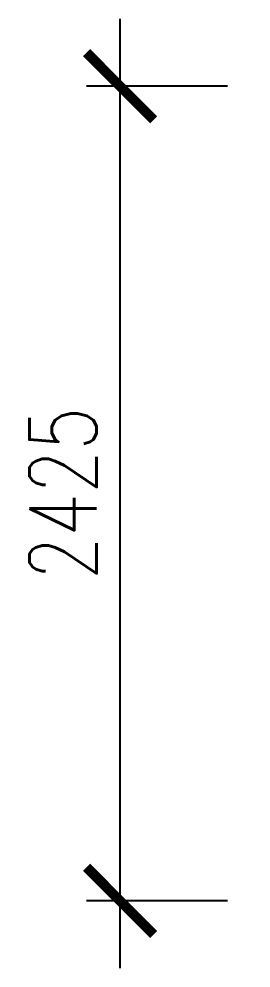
# Model space of a CAD drawing. Header units: inches. Extents: x 202414 to 86860507, y -1223215 to 71840.
# Drawn here: x 235872 to 236564, y 28880 to 31705 of the extents above; entities that cross this region are included whole.
import ezdxf

# ---------------------------------------------------------------- set-up
doc = ezdxf.new("R2010")
doc.units = ezdxf.units.IN
doc.header["$MEASUREMENT"] = 0
doc.styles.add('ROMANS', font='romans.shx', dxfattribs={"width": 0.75, "height": 200})
doc.dimstyles.new('DIM 100', dxfattribs={"dimtxt": 200, "dimasz": 200, "dimexe": 100, "dimexo": 70, "dimgap": 70, "dimtad": 1, "dimtoh": 1, "dimdec": 0, "dimzin": 0, "dimdsep": 46, "dimtxsty": 'ROMANS', "dimblk": 'ARCHTICK', "dimcen": 0.09, "dimdle": 200, "dimclrd": 4, "dimclre": 4, "dimclrt": 2, "dimadec": 0, "dimazin": 0, "dimtfac": 1, "dimtdec": 0, "dimtmove": 1, "dimatfit": 3, "dimfxl": 1, "dimtzin": 0, "dimarcsym": 0})

# ---------------------------------------------------------------- blocks, each defined once
blk = doc.blocks.new('_ArchTick')
at = {"color": 0, "linetype": 'ByBlock', "const_width": 0.15}
blk.add_lwpolyline([(-0.5, -0.5), (0.5, 0.5)], dxfattribs=at)
blk = doc.blocks.new('*D135')
at = {"color": 4, "lineweight": -2, "transparency": 16777216}
for p, q in [((236173.5, 28880.3), (236173.5, 31705.3)), ((236494, 31505.3), (236073.5, 31505.3)), ((236494, 29080.3), (236073.5, 29080.3))]:
    blk.add_line(p, q, dxfattribs=at)
at = {"layer": 'DEFPOINTS', "color": 0, "transparency": 16777216}
for p in [(236173.5, 31505.3), (236564, 31505.3), (236564, 29080.3)]:
    blk.add_point(p, dxfattribs=at)
at = {"color": 4, "lineweight": -2, "transparency": 16777216, "xscale": 200, "yscale": 200, "zscale": 200}
for p, rotation in [((236173.5, 31505.3), 90), ((236173.5, 29080.3), 270)]:
    blk.add_blockref('_ArchTick', p, dxfattribs=dict(at, rotation=rotation))
at = {"color": 2, "transparency": 16777216, "insert": (236003.5, 30292.8), "char_height": 200, "attachment_point": 5, "rotation": 90, "style": 'ROMANS'}
blk.add_mtext('2425', dxfattribs=at)

msp = doc.modelspace()

# ---------------------------------------------------------------- dimensions: what is measured, and where the dimension line sits
at = {"color": 8}
dim = msp.add_linear_dim(base=(236173.5, 31505.3), p1=(236564, 29080.3), p2=(236564, 31505.3), angle=270, dimstyle='DIM 100', override={"dimfxl": 200, "dimarcsym": 1}, dxfattribs=at)
dim.commit()
dim.dimension.update_dxf_attribs({"geometry": '*D135', "text_midpoint": (236003.5, 30292.8)})

doc.saveas('drawing.dxf')
